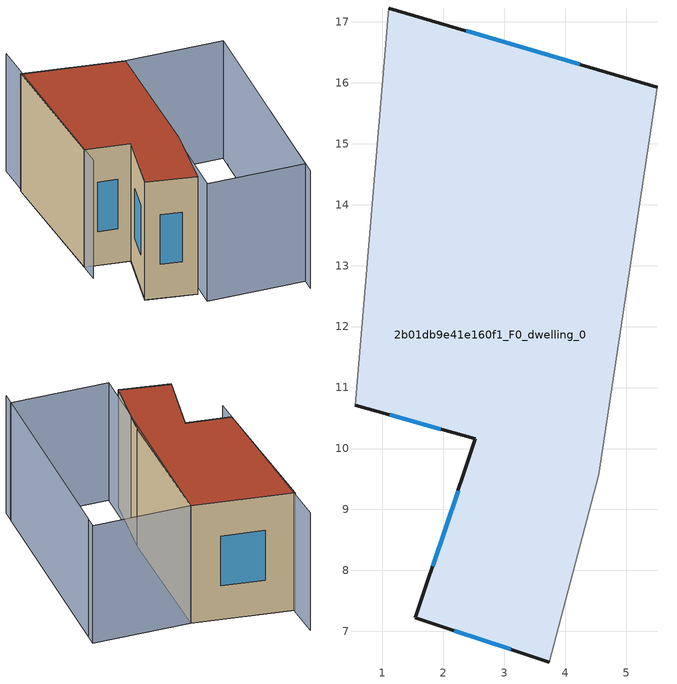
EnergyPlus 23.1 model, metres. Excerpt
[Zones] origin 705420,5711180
2b01db9e41e160f1_F0_dwelling_0
 floor ground (EU_floor_Construction): 3.74,6.5 4.56,9.57 5.52,15.92 1.11,17.23 0.56,10.71 2.53,10.16 1.55,7.22 z0
 wall outside (EU_wall_Construction): 1.11,17.23 5.52,15.92 / 3.74,6.5 1.55,7.22 2.53,10.16 0.56,10.71 z0:6
 wall adiabatic (EU_wall_Construction): 5.52,15.92 4.56,9.57 3.74,6.5 / 0.56,10.71 1.11,17.23 z0:6
 window (EU_Window_Construction): 2.38,16.85 4.24,16.3 / 3.11,6.71 2.18,7.01 / 1.83,8.07 2.25,9.31 / 1.96,10.32 1.13,10.55 z1.73:4.27
 roof outside (EU_roof_Construction): 5.52,15.92 4.56,9.57 3.74,6.5 1.55,7.22 2.53,10.16 0.56,10.71 1.11,17.23 z6
shading: 8.14,4.53 9.82,14.64 / 1.34,18.91 0.47,9.81 / 9.91,15.19 8.24,5.1 / 8.24,5.1 3.84,5.83 / 3.84,5.83 5.51,15.92 / 5.51,15.92 9.91,15.19 z0:6
[Building]
EU S2 Campaign: North Axis=0; Terrain=City; Solar Distribution=FullExterior
[Site:Location]
London: Latitude=51.5; Longitude=-0.5; Time Zone=0; Elevation=25
[SizingPeriod:WeatherFileDays]
AnnualSizingPeriod: Begin Month=1; Begin Day of Month=1; End Month=12; End Day of Month=31; Day of Week for Start Day=Monday; Use Weather File Daylight Saving Period=No; Use Weather File Rain and Snow Indicators=No
[MATERIAL]
EU_InternalMass_Material: Roughness=MediumRough; Thickness=0.1; Conductivity=1; Density=1800; Specific Heat=900; Thermal Absorptance=0.9; Solar Absorptance=0.7; Visible Absorptance=0.7
[MATERIAL:NOMASS] Roughness=MediumRough; Thermal Absorptance=0.9; Solar Absorptance=0.7; Visible Absorptance=0.7
Name | Thermal Resistance
EU_wall_NoMass | 0.724719
EU_roof_NoMass | 2.98947
EU_floor_NoMass | 2.39157
[WINDOWMATERIAL:SIMPLEGLAZINGSYSTEM]
EU_Window_SimpleGlazing: UFactor=2.63425; Solar Heat Gain Coefficient=0.76; Visible Transmittance=0.76
[CONSTRUCTION]
EU_wall_Construction: EU_wall_NoMass
EU_roof_Construction: EU_roof_NoMass
EU_floor_Construction: EU_floor_NoMass
EU_InternalMass_Construction: EU_InternalMass_Material
EU_Window_Construction: EU_Window_SimpleGlazing
[ZONE]
2b01db9e41e160f1_F0_dwelling_0: Type=1; Multiplier=1; Ceiling Height=autocalculate; Volume=209.317; Floor Area=autocalculate; Part of Total Floor Area=Yes
[INTERNALMASS]
2b01db9e41e160f1_F0_dwelling_0_EU_InternalMass: Construction=EU_InternalMass_Construction; Zone or ZoneList=2b01db9e41e160f1_F0_dwelling_0; Surface Area=34.8867
[OTHEREQUIPMENT]
EU_Step8_InternalGain_2b01db9e41e160f1_F0_dwelling_0_f000: Fuel Type=Electricity; Zone or ZoneList or Space or SpaceList=2b01db9e41e160f1_F0_dwelling_0; Schedule=EU_Step8_GainSchedule_2b01db9e41e160f1_F0_dwelling_0_f000; Design Level Calculation Method=Watts/Area; Power per Zone Floor Area=1; Fraction Latent=0; Fraction Radiant=0; Fraction Lost=0; Carbon Dioxide Generation Rate=0; EndUse Subcategory=EU_Step8_InternalGains
[ZONEVENTILATION:DESIGNFLOWRATE]
EU_ConstantAir_2b01db9e41e160f1_F0_dwelling_0: Zone or ZoneList or Space or SpaceList=2b01db9e41e160f1_F0_dwelling_0; Schedule=EU_AlwaysOn; Design Flow Rate Calculation Method=AirChanges/Hour; Air Changes per Hour=0.418135; Ventilation Type=Natural; Fan Pressure Rise=0; Fan Total Efficiency=1; Constant Term Coefficient=1; Temperature Term Coefficient=0; Velocity Term Coefficient=0; Velocity Squared Term Coefficient=0; Minimum Indoor Temperature=-100; Maximum Indoor Temperature=100; Delta Temperature=-100; Minimum Outdoor Temperature=-100; Maximum Outdoor Temperature=100; Maximum Wind Speed=40
[HVACTEMPLATE:THERMOSTAT]
EU_HeatOnly_2b01db9e41e160f1_F0_dwelling_0: Constant Heating Setpoint=20; Constant Cooling Setpoint=50
[HVACTEMPLATE:ZONE:IDEALLOADSAIRSYSTEM]
2b01db9e41e160f1_F0_dwelling_0: Template Thermostat=EU_HeatOnly_2b01db9e41e160f1_F0_dwelling_0; System Availability Schedule=EU_AlwaysOn; Maximum Heating Supply Air Temperature=50; Minimum Cooling Supply Air Temperature=13; Maximum Heating Supply Air Humidity Ratio=0.0156; Minimum Cooling Supply Air Humidity Ratio=0.0077; Heating Limit=NoLimit; Cooling Limit=NoLimit; Heating Availability Schedule=EU_AlwaysOn; Cooling Availability Schedule=EU_CoolingOff; Dehumidification Control Type=ConstantSensibleHeatRatio; Cooling Sensible Heat Ratio=0.7; Dehumidification Setpoint=60; Humidification Control Type=None; Humidification Setpoint=30; Outdoor Air Method=None; Outdoor Air Flow Rate per Person=0.00944; Outdoor Air Flow Rate per Zone Floor Area=0; Outdoor Air Flow Rate per Zone=0; Demand Controlled Ventilation Type=None; Outdoor Air Economizer Type=NoEconomizer; Heat Recovery Type=None; Sensible Heat Recovery Effectiveness=0.7; Latent Heat Recovery Effectiveness=0.65
[SIZING:ZONE]
2b01db9e41e160f1_F0_dwelling_0: Zone Cooling Design Supply Air Temperature Input Method=SupplyAirTemperature; Zone Cooling Design Supply Air Temperature=13; Zone Heating Design Supply Air Temperature Input Method=SupplyAirTemperature; Zone Heating Design Supply Air Temperature=50; Zone Cooling Design Supply Air Humidity Ratio=0.008; Zone Heating Design Supply Air Humidity Ratio=0.008; Cooling Design Air Flow Method=DesignDay; Cooling Design Air Flow Rate=0; Cooling Minimum Air Flow per Zone Floor Area=0.000762; Cooling Minimum Air Flow=0; Cooling Minimum Air Flow Fraction=0.2; Heating Design Air Flow Method=DesignDay; Heating Design Air Flow Rate=0; Heating Maximum Air Flow per Zone Floor Area=0.002032; Heating Maximum Air Flow=0.141576; Heating Maximum Air Flow Fraction=0.3; Account for Dedicated Outdoor Air System=No; Dedicated Outdoor Air System Control Strategy=NeutralSupplyAir; Dedicated Outdoor Air Low Setpoint Temperature for Design=autosize; Dedicated Outdoor Air High Setpoint Temperature for Design=autosize; Zone Load Sizing Method=Sensible Load Only No Latent Load; Zone Latent Cooling Design Supply Air Humidity Ratio Input Method=HumidityRatioDifference; Zone Cooling Design Supply Air Humidity Ratio Difference=0.005; Zone Latent Heating Design Supply Air Humidity Ratio Input Method=HumidityRatioDifference; Zone Humidification Design Supply Air Humidity Ratio Difference=0.005
[SCHEDULE:CONSTANT]
Name | Hourly Value
EU_AlwaysOn | 1
EU_CoolingOff | 0
[SCHEDULE:FILE]
EU_Step8_GainSchedule_2b01db9e41e160f1_F0_dwelling_0_f000: File=../../schedules/2b01db9e41e160f1/2b01db9e41e160f1_F0_dwelling_0_f000_gain.csv; Column Number=1; Rows to Skip at Top=0; Number of Hours of Data=8760; Column Separator=Comma; Interpolate to Timestep=No; Minutes per Item=60; Adjust Schedule for Daylight Savings=Yes
